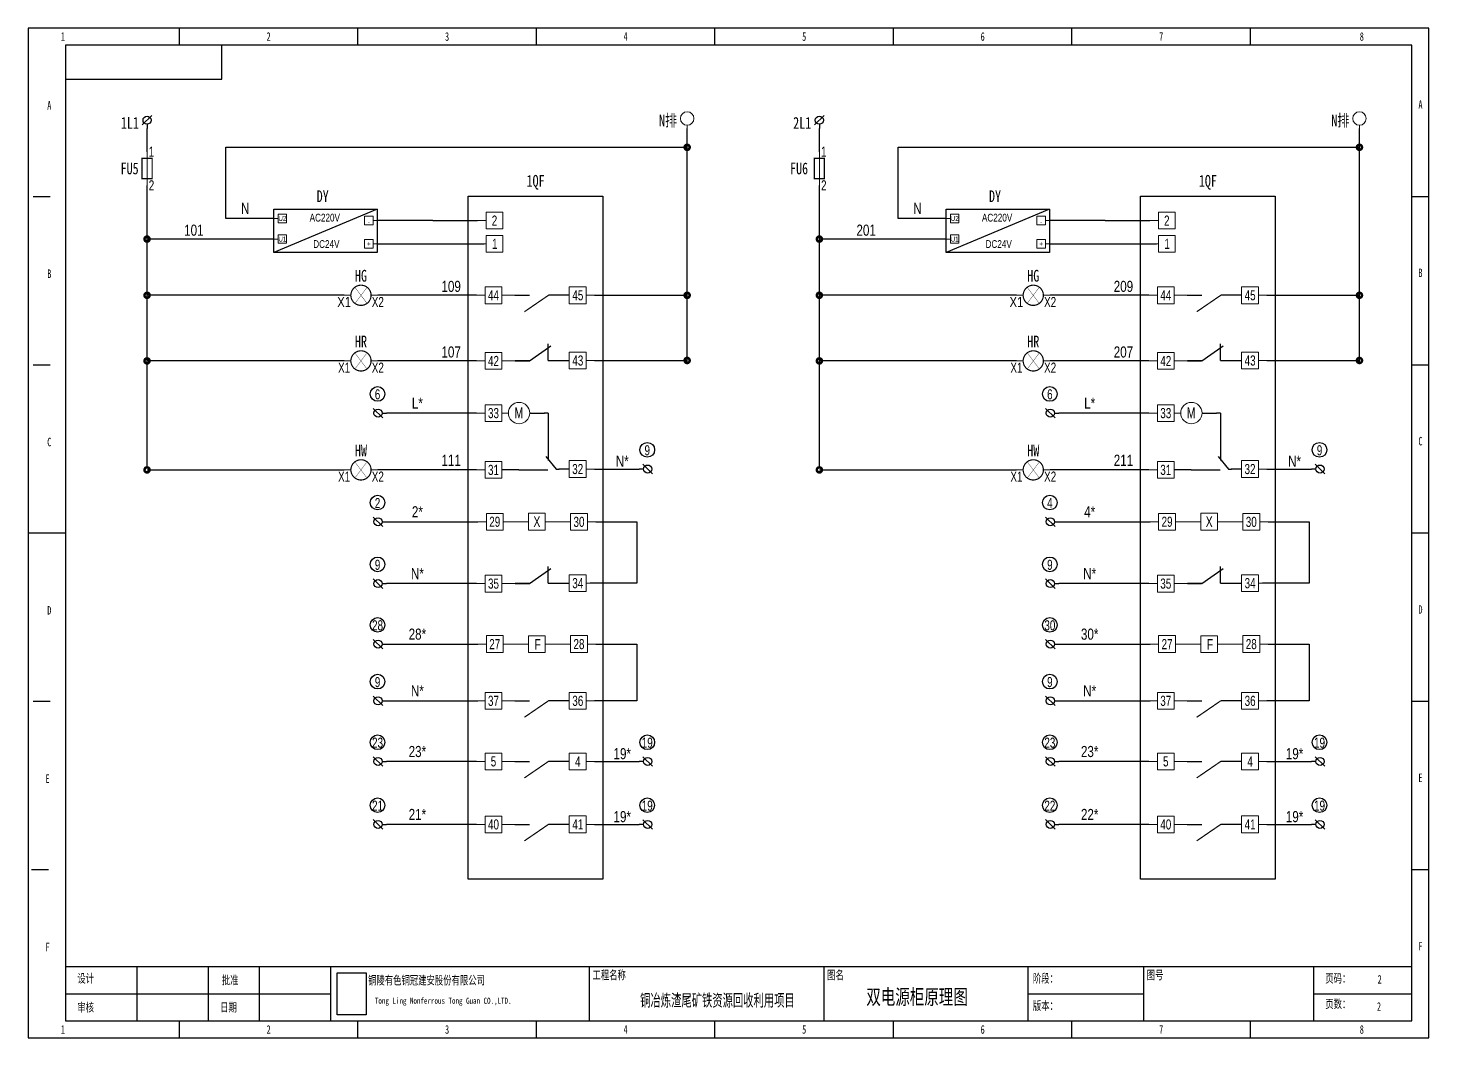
# Model space of a CAD drawing. Header units: millimetres. Extents: x 401220 to 2750366, y -101310 to 943175.
# Drawn here: x 1178820 to 1243186, y 174653 to 221053 of the extents above; entities that cross this region are included whole.
import ezdxf
from ezdxf.enums import TextEntityAlignment as Align

# ---------------------------------------------------------------- set-up
doc = ezdxf.new("R2010")
doc.units = ezdxf.units.MM
doc.layers.add('CONNECT', color=3, linetype='Continuous')
doc.layers.add('DIM', color=1, linetype='Continuous')
doc.layers.add('SW', color=8, linetype='Continuous', lineweight=20)
doc.layers.add('TEXT', color=4, linetype='Continuous', lineweight=0)
doc.styles.add('IDQSTYLE', font='NSimSun.ttf', dxfattribs={"width": 0.7})
doc.styles.add('NERIN_ISOCP', font='simsun.ttf', dxfattribs={"width": 0.75})
doc.styles.get("Standard").update_dxf_attribs({"font": 'arial.ttf', "bigfont": 'hzdx.shx'})
doc.styles.add('标准', font='NSimSun.ttf', dxfattribs={"width": 0.667})

# ---------------------------------------------------------------- blocks, each defined once
blk = doc.blocks.new('SYMB2_M_PWF31')
at = {"color": 7}
for p, q in [((0, 0), (2, 0)), ((10, 0), (8, 0))]:
    blk.add_line(p, q, dxfattribs=at)
at = {"color": 7, "const_width": 0.35}
blk.add_lwpolyline([(2, 0, 1), (8, 0, 1), (2, 0, -0.185156)], format="xyb", dxfattribs=at)
at = {"color": 7, "const_width": 0.1}
for points in [[(6.8, 2.4), (3.2, -2.4)], [(3.2, 2.4), (6.8, -2.4)]]:
    blk.add_lwpolyline(points, dxfattribs=at)
blk = doc.blocks.new('SYMB2_M_PWF20')
at = {"color": 7}
blk.add_line((0, 0), (10, 0), dxfattribs=at)
at = {"color": 7, "const_width": 0.35}
blk.add_lwpolyline([(8, -1.5), (8, 1.5), (2, 1.5), (2, -1.5)], close=True, dxfattribs=at)
blk = doc.blocks.new('SYMB2_S_PWF27')
blk.add_line((-5, 0), (0, 0))
blk.add_lwpolyline([(-15, 5), (-5, 5), (-5, -5), (-15, -5)], close=True)
blk = doc.blocks.new('SYMB2_S_PWF30')
at = {"xscale": 0.5000000000000007, "yscale": 0.5000000000000007, "zscale": 0.5000000000000007, "rotation": 179.9999969295298}
blk.add_blockref('SYMB2_S_PWF27', (0, 0), dxfattribs=at)
blk = doc.blocks.new('SYMB2_S_PWF22a')
for p, q in [((1.41, 3.91), (-1.41, 1.09)), ((0, 1.3), (0, 0))]:
    blk.add_line(p, q)
blk.add_circle((0, 2.5), 1.2)
blk = doc.blocks.new('SYMB2_S_PWF15')
blk.add_line((0, 1), (0, 0))
blk.add_circle((0, 3), 2)
blk = doc.blocks.new('SYMB2_S_PWF23a')
for p, q in [((0, -1.3), (0, 0)), ((1.41, -1.09), (-1.41, -3.91))]:
    blk.add_line(p, q)
blk.add_circle((0, -2.5), 1.2)

msp = doc.modelspace()

# ---------------------------------------------------------------- linework, layer by layer
at = {"ltscale": 4}
for p, q in [((1185772.3, 220271.6), (1185772.3, 221052.8)), ((1193974.2, 220271.6), (1193974.2, 221052.8)), ((1202176.1, 220271.6), (1202176.1, 221052.8)), ((1210378.1, 220271.6), (1210378.1, 221052.8)), ((1218580, 220271.6), (1218580, 221052.8)), ((1226782, 220271.6), (1226782, 221052.8)), ((1234983.9, 220271.6), (1234983.9, 221052.8)), ((1187725.1, 218709.4), (1187725.1, 220271.6)), ((1180538.6, 218709.4), (1187725.1, 218709.4)), ((1179054.5, 213319.5), (1179835.6, 213319.5)), ((1242404.7, 213319.5), (1243185.9, 213319.5)), ((1179054.5, 205586.2), (1179835.6, 205586.2)), ((1242404.7, 205586.2), (1243185.9, 205586.2)), ((1178820.1, 197853), (1180538.6, 197853)), ((1242404.7, 197853), (1243185.9, 197853)), ((1179054.5, 190119.7), (1179835.6, 190119.7)), ((1242404.7, 190119.7), (1243185.9, 190119.7)), ((1178976.4, 182386.5), (1179757.5, 182386.5)), ((1242404.7, 182386.5), (1243185.9, 182386.5)), ((1180538.6, 177934), (1242404.7, 177934)), ((1183819.4, 177934), (1183819.4, 175434.3)), ((1187100.2, 177934), (1187100.2, 175434.3)), ((1189443.6, 177934), (1189443.6, 175434.3)), ((1192724.4, 177934), (1192724.4, 175434.3)), ((1204597.7, 177934), (1204597.7, 175434.3)), ((1215377.4, 177934), (1215377.4, 175434.3)), ((1224751, 177934), (1224751, 175434.3)), ((1230062.8, 177934), (1230062.8, 175434.3)), ((1237874.1, 177934), (1237874.1, 175434.3)), ((1180538.6, 176684.2), (1192724.4, 176684.2)), ((1224751, 176684.2), (1230062.8, 176684.2)), ((1237874.1, 176684.2), (1242404.7, 176684.2)), ((1185772.3, 174653.2), (1185772.3, 175434.3)), ((1193974.2, 174653.2), (1193974.2, 175434.3)), ((1202176.1, 174653.2), (1202176.1, 175434.3)), ((1210378.1, 174653.2), (1210378.1, 175434.3)), ((1218580, 174653.2), (1218580, 175434.3)), ((1226782, 174653.2), (1226782, 175434.3)), ((1234983.9, 174653.2), (1234983.9, 175434.3))]:
    msp.add_line(p, q, dxfattribs=at)
for p, q in [((1187904.2, 212303.5), (1187904.2, 215572.9)), ((1187904.2, 215572.9), (1209103.2, 215572.9)), ((1218792.5, 212303.5), (1218792.5, 215572.9)), ((1218792.5, 215572.9), (1239991.5, 215572.9)), ((1194864.9, 212730.8), (1190119.3, 210745.5)), ((1225753.1, 212730.8), (1221007.6, 210745.5)), ((1190119.3, 212303.5), (1187904.2, 212303.5)), ((1197414.1, 212209.6), (1194864.9, 212209.6)), ((1197414.1, 212209.6), (1199477.5, 212209.6)), ((1221007.6, 212303.5), (1218792.5, 212303.5)), ((1228302.3, 212209.6), (1225753.1, 212209.6)), ((1228302.3, 212209.6), (1230365.8, 212209.6)), ((1194864.9, 211136.7), (1199431.4, 211136.5)), ((1225753.1, 211136.7), (1230319.7, 211136.5)), ((1202720.3, 205778.8), (1202720.3, 206538.2)), ((1233608.5, 205778.8), (1233608.5, 206538.2)), ((1201865.1, 205759.5), (1201196.8, 205759.5)), ((1201196.8, 205759.5), (1201852.5, 205759.5)), ((1202720.3, 205778.8), (1203686.8, 205778.8)), ((1232753.4, 205759.5), (1232085, 205759.5)), ((1232085, 205759.5), (1232740.8, 205759.5)), ((1233608.5, 205778.8), (1234575.1, 205778.8)), ((1199431.6, 203361.3), (1195287.5, 203361.5)), ((1202713.7, 203361.4), (1202713.7, 201188.4)), ((1230319.9, 203361.3), (1226175.8, 203361.5)), ((1233602, 203361.4), (1233602, 201188.4)), ((1202606.8, 201369.8), (1203090.3, 200791.3)), ((1233495.1, 201369.8), (1233978.6, 200791.3)), ((1204848, 200791.1), (1206904.1, 200791.1)), ((1235736.3, 200791.1), (1237792.4, 200791.1)), ((1195287.5, 198369.8), (1199490.7, 198369.8)), ((1204907.1, 198365.3), (1206794.3, 198365.3)), ((1206794.3, 198365.3), (1206794.3, 195547.8)), ((1226175.8, 198369.8), (1230378.9, 198369.8)), ((1235795.4, 198365.3), (1237682.5, 198365.3)), ((1237682.5, 198365.3), (1237682.5, 195547.8)), ((1202720.3, 195547.8), (1202720.3, 196307.3)), ((1233608.5, 195547.8), (1233608.5, 196307.3)), ((1199431.4, 195528.3), (1195287.4, 195528.5)), ((1201865.1, 195528.5), (1201196.8, 195528.5)), ((1201196.8, 195528.5), (1201852.5, 195528.5)), ((1202720.3, 195547.8), (1203686.8, 195547.8)), ((1206794.3, 195547.8), (1204654, 195547.8)), ((1230319.7, 195528.3), (1226175.6, 195528.5)), ((1232753.4, 195528.5), (1232085, 195528.5)), ((1232085, 195528.5), (1232740.8, 195528.5)), ((1233608.5, 195547.8), (1234575.1, 195547.8)), ((1237682.5, 195547.8), (1235542.3, 195547.8)), ((1195287.5, 192749.6), (1199490.7, 192749.6)), ((1204906.7, 192749.8), (1206794.3, 192749.8)), ((1206794.3, 192749.8), (1206794.3, 190142)), ((1226175.8, 192749.6), (1230378.9, 192749.6)), ((1235795, 192749.8), (1237682.5, 192749.8)), ((1237682.5, 192749.8), (1237682.5, 190142)), ((1195287.5, 190142.2), (1199490.7, 190142.2)), ((1206794.3, 190142), (1204847.5, 190142)), ((1226175.8, 190142.2), (1230378.9, 190142.2)), ((1237682.5, 190142), (1235735.7, 190142)), ((1199431.6, 187357.6), (1195287.5, 187357.7)), ((1204848, 187357.3), (1206904.1, 187357.3)), ((1230319.9, 187357.6), (1226175.8, 187357.7)), ((1235736.3, 187357.3), (1237792.4, 187357.3)), ((1199431.8, 184464.7), (1195287.8, 184464.9)), ((1204847.5, 184464.5), (1206903.6, 184464.5)), ((1230320.1, 184464.7), (1226176, 184464.9)), ((1235735.7, 184464.5), (1237791.8, 184464.5))]:
    msp.add_line(p, q)
at = {"color": 7}
for p, q in [((1199431.4, 211136.5), (1199773, 211136.5)), ((1230319.7, 211136.5), (1230661.3, 211136.5)), ((1201185.2, 208773.4), (1201865.5, 208773.4)), ((1203692.2, 208773.5), (1202729.6, 208773.5)), ((1232073.5, 208773.4), (1232753.8, 208773.4)), ((1234580.5, 208773.5), (1233617.8, 208773.5)), ((1201873.5, 203361.5), (1202271.3, 203361.5)), ((1202271.3, 203361.5), (1202542.1, 203361.5)), ((1202713.7, 203361.4), (1202529.4, 203361.5)), ((1232761.7, 203361.5), (1233159.5, 203361.5)), ((1233159.5, 203361.5), (1233430.3, 203361.5)), ((1233602, 203361.4), (1233417.6, 203361.5)), ((1201364.9, 200753), (1200592.6, 200753)), ((1201364.9, 200753), (1202700, 200753)), ((1203090.3, 200791.3), (1203225.7, 200791.3)), ((1203687.4, 200791.1), (1203213, 200791.3)), ((1232253.2, 200753), (1231480.9, 200753)), ((1232253.2, 200753), (1233588.3, 200753)), ((1233978.6, 200791.3), (1234114, 200791.3)), ((1234575.7, 200791.1), (1234101.3, 200791.3)), ((1201185.2, 190142.2), (1201865.5, 190142.2)), ((1203692.2, 190142.4), (1202729.6, 190142.4)), ((1232073.5, 190142.2), (1232753.8, 190142.2)), ((1234580.5, 190142.4), (1233617.8, 190142.4)), ((1201185.2, 187357.6), (1201865.5, 187357.6)), ((1203692.2, 187357.7), (1202729.6, 187357.7)), ((1232073.5, 187357.6), (1232753.8, 187357.6)), ((1234580.5, 187357.7), (1233617.8, 187357.7)), ((1201185.2, 184464.7), (1201865.5, 184464.7)), ((1203692.2, 184464.8), (1202729.6, 184464.8)), ((1232073.5, 184464.7), (1232753.8, 184464.7)), ((1234580.5, 184464.8), (1233617.8, 184464.8))]:
    msp.add_line(p, q, dxfattribs=at)
at = {"ltscale": 2}
for p, q in [((1201863.4, 205759.5), (1202840.6, 206447.9)), ((1232751.6, 205759.5), (1233728.8, 206447.9)), ((1201863.4, 195528.5), (1202840.6, 196217)), ((1232751.6, 195528.5), (1233728.8, 196217))]:
    msp.add_line(p, q, dxfattribs=at)
at = {"ltscale": 4}
for points in [[(1178820.1, 174653.2), (1243185.9, 174653.2), (1243185.9, 221052.8), (1178820.1, 221052.8)], [(1180538.6, 175434.3), (1242404.7, 175434.3), (1242404.7, 220271.6), (1180538.6, 220271.6)]]:
    msp.add_lwpolyline(points, close=True, dxfattribs=at)
at = {"color": 7, "const_width": 232.1}
for points in [[(1209045.2, 215572.9, 1), (1209161.2, 215572.9, 1)], [(1209045.2, 215572.9, 1), (1209161.2, 215572.9, 1)], [(1239933.4, 215572.9, 1), (1240049.5, 215572.9, 1)], [(1239933.4, 215572.9, 1), (1240049.5, 215572.9, 1)], [(1184230.9, 211356.1, 1), (1184346.9, 211356.1, 1)], [(1215119.1, 211356.1, 1), (1215235.2, 211356.1, 1)], [(1184230.9, 208773.4, 1), (1184346.9, 208773.4, 1)], [(1209045.2, 208773.5, 1), (1209161.2, 208773.5, 1)], [(1209045.2, 208773.5, 1), (1209161.2, 208773.5, 1)], [(1215119.1, 208773.4, 1), (1215235.2, 208773.4, 1)], [(1239933.4, 208773.5, 1), (1240049.5, 208773.5, 1)], [(1239933.4, 208773.5, 1), (1240049.5, 208773.5, 1)], [(1184230.9, 205759.5, 1), (1184346.9, 205759.5, 1)], [(1184230.9, 205759.5, 1), (1184346.9, 205759.5, 1)], [(1209045.2, 205779.1, 1), (1209161.2, 205779.1, 1)], [(1209045.2, 205779.1, 1), (1209161.2, 205779.1, 1)], [(1215119.1, 205759.5, 1), (1215235.2, 205759.5, 1)], [(1215119.1, 205759.5, 1), (1215235.2, 205759.5, 1)], [(1239933.4, 205779.1, 1), (1240049.5, 205779.1, 1)], [(1239933.4, 205779.1, 1), (1240049.5, 205779.1, 1)], [(1184231, 200752.4, 1), (1184347.1, 200752.4, 1)], [(1215119.3, 200752.4, 1), (1215235.4, 200752.4, 1)]]:
    msp.add_lwpolyline(points, format="xyb", close=True, dxfattribs=at)
for points in [[(1199044.6, 213335), (1205234.8, 213335), (1205234.8, 181944.3), (1199044.6, 181944.3)], [(1229932.8, 213335), (1236123.1, 213335), (1236123.1, 181944.3), (1229932.8, 181944.3)], [(1190119.3, 212730.8), (1194864.9, 212730.8), (1194864.9, 210745.5), (1190119.3, 210745.5)], [(1221007.6, 212730.8), (1225753.1, 212730.8), (1225753.1, 210745.5), (1221007.6, 210745.5)], [(1193030, 177650), (1194363.1, 177650), (1194363.1, 175717.7), (1193030, 175717.7)]]:
    msp.add_lwpolyline(points, close=True)
at = {"color": 7, "const_width": 54.2}
for points in [[(1202729.6, 208773.5), (1201625.3, 208016.8)], [(1233617.8, 208773.5), (1232513.5, 208016.8)], [(1202729.6, 190142.4), (1201625.3, 189385.6)], [(1233617.8, 190142.4), (1232513.5, 189385.6)], [(1202729.6, 187357.7), (1201625.3, 186601)], [(1233617.8, 187357.7), (1232513.5, 186601)], [(1202729.6, 184464.8), (1201625.3, 183708.1)], [(1233617.8, 184464.8), (1232513.5, 183708.1)]]:
    msp.add_lwpolyline(points, dxfattribs=at)
for centre in [(1194878.7, 204243.7), (1225767, 204243.7), (1207269.1, 201673.4), (1238157.3, 201673.4), (1194878.7, 199252), (1225767, 199252), (1194878.5, 196410.8), (1225766.8, 196410.8), (1194878.7, 193631.8), (1225767, 193631.8), (1194878.7, 191024.5), (1225767, 191024.5), (1194878.7, 188240), (1207269.1, 188239.6), (1225767, 188240), (1238157.3, 188239.6), (1194878.9, 185347.1), (1207268.5, 185346.7), (1225767.2, 185347.1), (1238156.8, 185346.7)]:
    msp.add_circle(centre, 338.1)
at = {"layer": 'CONNECT', "color": 7}
for p, q in [((1184288.9, 215372.2), (1184288.9, 216430.5)), ((1209103.2, 205721.1), (1209103.2, 216430.5)), ((1215177.2, 215372.2), (1215177.2, 216430.5)), ((1239991.5, 205721.1), (1239991.5, 216430.5)), ((1184288.9, 210826.7), (1184288.9, 213824.7)), ((1215177.2, 210826.7), (1215177.2, 213824.7)), ((1184289.1, 200810.5), (1184288.9, 211788)), ((1215177.3, 200810.5), (1215177.2, 211788)), ((1190119.3, 211356.1), (1184288.9, 211356.1)), ((1221007.6, 211356.1), (1215177.2, 211356.1)), ((1193343.8, 208773.4), (1184288.9, 208773.4)), ((1197391.3, 208773.4), (1194891.3, 208773.4)), ((1199431.8, 208773.4), (1197391.3, 208773.4)), ((1204848.2, 208773.5), (1209103.2, 208773.5)), ((1224232, 208773.4), (1215177.2, 208773.4)), ((1228279.5, 208773.4), (1225779.5, 208773.4)), ((1230320.1, 208773.4), (1228279.5, 208773.4)), ((1235736.5, 208773.5), (1239991.5, 208773.5)), ((1193343.8, 205759.5), (1184288.9, 205759.5)), ((1197391.3, 205759.5), (1194891.3, 205759.5)), ((1199431.8, 205759.5), (1197391.3, 205759.5)), ((1204848.2, 205779.1), (1209103.2, 205779.1)), ((1224232, 205759.5), (1215177.2, 205759.5)), ((1228279.5, 205759.5), (1225779.5, 205759.5)), ((1230320.1, 205759.5), (1228279.5, 205759.5)), ((1235736.5, 205779.1), (1239991.5, 205779.1)), ((1184289.1, 200753), (1193344, 200753)), ((1199432, 200753), (1194891.5, 200753)), ((1215177.3, 200753), (1224232.2, 200753)), ((1230320.2, 200753), (1225779.7, 200753))]:
    msp.add_line(p, q, dxfattribs=at)
at = {"layer": 'TEXT', "color": 7}
for p, q in [((1201196.8, 208773.4), (1200592.4, 208773.4)), ((1232085, 208773.4), (1231480.7, 208773.4)), ((1201196.8, 205759.5), (1200592.4, 205759.5)), ((1232085, 205759.5), (1231480.7, 205759.5)), ((1200592.6, 203361.5), (1200892, 203361.5)), ((1231480.9, 203361.5), (1231780.3, 203361.5)), ((1200651.3, 198370), (1201809.3, 198369.8)), ((1202583.1, 198369.7), (1203746.5, 198369.6)), ((1231539.6, 198370), (1232697.6, 198369.8)), ((1233471.4, 198369.7), (1234634.7, 198369.6)), ((1201196.8, 195528.5), (1200592.4, 195528.5)), ((1232085, 195528.5), (1231480.7, 195528.5)), ((1200651.3, 192749.6), (1201809, 192749.4)), ((1202582.7, 192749.7), (1203746.5, 192749.6)), ((1231539.6, 192749.6), (1232697.2, 192749.4)), ((1233471, 192749.7), (1234634.7, 192749.6)), ((1201196.8, 190142.2), (1200592.4, 190142.2)), ((1232085, 190142.2), (1231480.7, 190142.2)), ((1201196.8, 187357.6), (1200592.4, 187357.6)), ((1232085, 187357.6), (1231480.7, 187357.6)), ((1201196.8, 184464.7), (1200592.4, 184464.7)), ((1232085, 184464.7), (1231480.7, 184464.7))]:
    msp.add_line(p, q, dxfattribs=at)
for points in [[(1201809.3, 197982.9), (1202583.1, 197982.9), (1202583.1, 198756.6), (1201809.3, 198756.6)], [(1232697.6, 197982.9), (1233471.4, 197982.9), (1233471.4, 198756.6), (1232697.6, 198756.6)], [(1201809, 192362.5), (1202582.7, 192362.5), (1202582.7, 193136.2), (1201809, 193136.2)], [(1232697.2, 192362.5), (1233471, 192362.5), (1233471, 193136.2), (1232697.2, 193136.2)]]:
    msp.add_lwpolyline(points, close=True, dxfattribs=at)
for centre in [(1201382.7, 203361.5), (1232271, 203361.5)]:
    msp.add_circle(centre, 490.7, dxfattribs=at)

# ---------------------------------------------------------------- block references
at = {"color": 7, "xscale": 154.750075197748, "yscale": 154.750075197748, "zscale": 154.750075197748}
for p in [(1184288.9, 216430.5), (1215177.2, 216430.5)]:
    msp.add_blockref('SYMB2_S_PWF22a', p, dxfattribs=at)
at = {"color": 7, "xscale": 154.7500751998593, "yscale": 154.7500751998593, "zscale": 154.7500751998593}
for p, rotation in [((1195287.5, 203361.5), 269.9999984637911), ((1226175.8, 203361.5), 269.9999984637911), ((1206904.1, 200791.1), 89.99999846379107), ((1237792.4, 200791.1), 89.99999846379107), ((1195287.5, 198369.8), 269.9999984637911), ((1226175.8, 198369.8), 269.9999984637911), ((1195287.4, 195528.5), 269.9999984637911), ((1226175.6, 195528.5), 269.9999984637911), ((1195287.5, 192749.6), 269.9999984637911), ((1226175.8, 192749.6), 269.9999984637911), ((1195287.5, 190142.2), 269.9999984637911), ((1226175.8, 190142.2), 269.9999984637911), ((1195287.5, 187357.7), 269.9999984637911), ((1206904.1, 187357.3), 89.99999846379107), ((1226175.8, 187357.7), 269.9999984637911), ((1237792.4, 187357.3), 89.99999846379107), ((1195287.8, 184464.9), 269.9999984637911), ((1206903.6, 184464.5), 89.99999846379107), ((1226176, 184464.9), 269.9999984637911), ((1237791.8, 184464.5), 89.99999846379107)]:
    msp.add_blockref('SYMB2_S_PWF23a', p, dxfattribs=dict(at, rotation=rotation))
at = {"layer": 'TEXT', "color": 7}
for name, p, xscale, yscale, zscale in [('SYMB2_S_PWF15', (1209103.2, 216430.5), 154.750075197748, 154.750075197748, 154.750075197748), ('SYMB2_S_PWF15', (1239991.5, 216430.5), 154.750075197748, 154.750075197748, 154.750075197748), ('SYMB2_S_PWF30', (1190119.3, 212303.4), 77.37503759887402, 77.37503759887402, 77.37503759887402), ('SYMB2_S_PWF30', (1199477.1, 212209.4), 154.750075197748, 154.750075197748, 154.750075197748), ('SYMB2_S_PWF30', (1221007.6, 212303.4), 77.37503759887402, 77.37503759887402, 77.37503759887402), ('SYMB2_S_PWF30', (1230365.4, 212209.4), 154.750075197748, 154.750075197748, 154.750075197748), ('SYMB2_S_PWF30', (1194865.1, 212209.5), -77.37503759887402, 77.37503759992961, 77.3750376), ('SYMB2_S_PWF30', (1225753.3, 212209.5), -77.37503759887402, 77.37503759992961, 77.3750376), ('SYMB2_S_PWF30', (1190119.3, 211356), 77.37503759887402, 77.37503759887402, 77.37503759887402), ('SYMB2_S_PWF30', (1194865.1, 211136.6), -77.37503759887402, 77.37503759992961, 77.3750376), ('SYMB2_S_PWF30', (1221007.6, 211356), 77.37503759887402, 77.37503759887402, 77.37503759887402), ('SYMB2_S_PWF30', (1225753.3, 211136.6), -77.37503759887402, 77.37503759992961, 77.3750376), ('SYMB2_M_PWF31', (1193343.8, 208773.4), 154.750075197748, 154.750075197748, 154.750075197748), ('SYMB2_M_PWF31', (1224232, 208773.4), 154.750075197748, 154.750075197748, 154.750075197748), ('SYMB2_S_PWF30', (1199431.4, 208773.2), 154.750075197748, 154.750075197748, 154.750075197748), ('SYMB2_S_PWF30', (1230319.7, 208773.2), 154.750075197748, 154.750075197748, 154.750075197748), ('SYMB2_M_PWF31', (1193343.8, 205759.5), 154.750075197748, 154.750075197748, 154.750075197748), ('SYMB2_S_PWF30', (1199431.4, 205759.3), 154.750075197748, 154.750075197748, 154.750075197748), ('SYMB2_M_PWF31', (1224232, 205759.5), 154.750075197748, 154.750075197748, 154.750075197748), ('SYMB2_S_PWF30', (1230319.7, 205759.3), 154.750075197748, 154.750075197748, 154.750075197748), ('SYMB2_S_PWF30', (1199431.6, 203361.3), 154.750075197748, 154.750075197748, 154.750075197748), ('SYMB2_S_PWF30', (1230319.9, 203361.3), 154.750075197748, 154.750075197748, 154.750075197748), ('SYMB2_S_PWF30', (1199431.6, 200752.8), 154.750075197748, 154.750075197748, 154.750075197748), ('SYMB2_S_PWF30', (1230319.9, 200752.8), 154.750075197748, 154.750075197748, 154.750075197748), ('SYMB2_S_PWF30', (1199490.3, 198369.6), 154.750075197748, 154.750075197748, 154.750075197748), ('SYMB2_S_PWF30', (1230378.5, 198369.6), 154.750075197748, 154.750075197748, 154.750075197748), ('SYMB2_S_PWF30', (1199431.4, 195528.3), 154.750075197748, 154.750075197748, 154.750075197748), ('SYMB2_S_PWF30', (1230319.7, 195528.3), 154.750075197748, 154.750075197748, 154.750075197748), ('SYMB2_S_PWF30', (1199490.3, 192749.4), 154.750075197748, 154.750075197748, 154.750075197748), ('SYMB2_S_PWF30', (1230378.5, 192749.4), 154.750075197748, 154.750075197748, 154.750075197748), ('SYMB2_S_PWF30', (1199431.4, 190142.1), 154.750075197748, 154.750075197748, 154.750075197748), ('SYMB2_S_PWF30', (1230319.7, 190142.1), 154.750075197748, 154.750075197748, 154.750075197748), ('SYMB2_S_PWF30', (1199431.4, 187357.4), 154.750075197748, 154.750075197748, 154.750075197748), ('SYMB2_S_PWF30', (1230319.7, 187357.4), 154.750075197748, 154.750075197748, 154.750075197748), ('SYMB2_S_PWF30', (1199431.4, 184464.5), 154.750075197748, 154.750075197748, 154.750075197748), ('SYMB2_S_PWF30', (1230319.7, 184464.5), 154.750075197748, 154.750075197748, 154.750075197748)]:
    msp.add_blockref(name, p, dxfattribs=dict(at, xscale=xscale, yscale=yscale, zscale=zscale))
for name, p, xscale, yscale, zscale, rotation in [('SYMB2_M_PWF20', (1184288.9, 215372.2), 154.7500751998599, 154.7500751998599, 154.7500751998599, 269.9999952183673), ('SYMB2_M_PWF20', (1215177.2, 215372.2), 154.7500751998599, 154.7500751998599, 154.7500751998599, 269.9999952183673), ('SYMB2_S_PWF30', (1199477.1, 211136.3), -154.7500751977482, 154.7500751998592, 154.7500752, 180.0000030736034), ('SYMB2_S_PWF30', (1230365.4, 211136.3), -154.7500751977482, 154.7500751998592, 154.7500752, 180.0000030736034), ('SYMB2_S_PWF30', (1204847.9, 208773.4), 154.7500751977482, 154.7500751977482, 154.7500751977482, 179.9999969264097), ('SYMB2_S_PWF30', (1235736.1, 208773.4), 154.7500751977482, 154.7500751977482, 154.7500751977482, 179.9999969264097), ('SYMB2_S_PWF30', (1204847.9, 205779), 154.7500751977482, 154.7500751977482, 154.7500751977482, 179.9999969264097), ('SYMB2_S_PWF30', (1235736.1, 205779), 154.7500751977482, 154.7500751977482, 154.7500751977482, 179.9999969264097), ('SYMB2_M_PWF31', (1194891.5, 200753), 154.7500751977482, 154.7500751977482, 154.7500751977482, 179.9999969264097), ('SYMB2_S_PWF30', (1204848.4, 200791.3), 154.7500751977482, 154.7500751977482, 154.7500751977482, 179.9999969264097), ('SYMB2_M_PWF31', (1225779.7, 200753), 154.7500751977482, 154.7500751977482, 154.7500751977482, 179.9999969264097), ('SYMB2_S_PWF30', (1235736.7, 200791.3), 154.7500751977482, 154.7500751977482, 154.7500751977482, 179.9999969264097), ('SYMB2_S_PWF30', (1204907.1, 198365.3), 154.7500751977482, 154.7500751977482, 154.7500751977482, 179.9999969264097), ('SYMB2_S_PWF30', (1235795.4, 198365.3), 154.7500751977482, 154.7500751977482, 154.7500751977482, 179.9999969264097), ('SYMB2_S_PWF30', (1204847.9, 195548), 154.7500751977482, 154.7500751977482, 154.7500751977482, 179.9999969264097), ('SYMB2_S_PWF30', (1235736.1, 195548), 154.7500751977482, 154.7500751977482, 154.7500751977482, 179.9999969264097), ('SYMB2_S_PWF30', (1204906.7, 192749.8), 154.7500751977482, 154.7500751977482, 154.7500751977482, 179.9999969264097), ('SYMB2_S_PWF30', (1235795, 192749.8), 154.7500751977482, 154.7500751977482, 154.7500751977482, 179.9999969264097), ('SYMB2_S_PWF30', (1204847.9, 190142.2), 154.7500751977482, 154.7500751977482, 154.7500751977482, 179.9999969264097), ('SYMB2_S_PWF30', (1235736.1, 190142.2), 154.7500751977482, 154.7500751977482, 154.7500751977482, 179.9999969264097), ('SYMB2_S_PWF30', (1204847.9, 187357.5), 154.7500751977482, 154.7500751977482, 154.7500751977482, 179.9999969264097), ('SYMB2_S_PWF30', (1235736.1, 187357.5), 154.7500751977482, 154.7500751977482, 154.7500751977482, 179.9999969264097), ('SYMB2_S_PWF30', (1204847.9, 184464.6), 154.7500751977482, 154.7500751977482, 154.7500751977482, 179.9999969264097), ('SYMB2_S_PWF30', (1235736.1, 184464.6), 154.7500751977482, 154.7500751977482, 154.7500751977482, 179.9999969264097)]:
    msp.add_blockref(name, p, dxfattribs=dict(at, xscale=xscale, yscale=yscale, zscale=zscale, rotation=rotation))

# ---------------------------------------------------------------- texts
at = {"style": 'IDQSTYLE', "width": 0.7}
for s, p in [('1', (1180421.5, 220349.7)), ('2', (1189873.2, 220349.7)), ('3', (1198075.2, 220349.7)), ('4', (1206277.1, 220349.7)), ('5', (1214479.1, 220349.7)), ('6', (1222681, 220349.7)), ('7', (1230882.9, 220349.7)), ('8', (1240100.4, 220349.7)), ('A', (1179796.6, 217186.1)), ('A', (1242795.3, 217225.2)), ('B', (1179796.6, 209452.9)), ('B', (1242795.3, 209491.9)), ('C', (1179796.6, 201719.6)), ('C', (1242795.3, 201758.7)), ('D', (1179796.6, 193986.4)), ('D', (1242795.3, 194025.4)), ('E', (1179718.4, 186253.1)), ('E', (1242795.3, 186292.2)), ('F', (1179718.4, 178519.8)), ('F', (1242795.3, 178558.9)), ('1', (1180421.5, 174731.3)), ('2', (1189873.2, 174731.3)), ('3', (1198075.2, 174731.3)), ('4', (1206277.1, 174731.3)), ('5', (1214479.1, 174731.3)), ('6', (1222681, 174731.3)), ('7', (1230882.9, 174731.3)), ('8', (1240100.4, 174731.3))]:
    msp.add_text(s, height=391.3, dxfattribs=at).set_placement(p, align=Align.BOTTOM_CENTER)
for s, p in [('工程名称', (1204753.9, 177231)), ('图名', (1215533.6, 177231)), ('图号', (1230219, 177231)), ('设计', (1181085.4, 177074.7)), ('批准', (1187725.1, 176996.6)), ('阶段：', (1224985.4, 177074.7)), ('页码：', (1238420.9, 177074.7)), ('版本：', (1224985.4, 175824.9)), ('页数：', (1238420.9, 175903)), ('审核', (1181085.4, 175746.8)), ('日期', (1187647, 175746.8))]:
    msp.add_text(s, height=391.35, dxfattribs=at).set_placement(p, align=Align.BOTTOM_LEFT)
for s, height, p in [('铜陵有色铜冠建安股份有限公司', 391.35, (1194444.6, 177498.8)), ('Tong Ling Nonferrous Tong Guan CO.,LTD.', 281.772, (1194757, 176505.3))]:
    msp.add_text(s, height=height, dxfattribs=at).set_placement(p, align=Align.TOP_LEFT)
for s, height, p in [('2', 391.3, (1240920.6, 177152.8)), ('双电源柜原理图', 697.84, (1219666, 176192.6)), ('2', 391.3, (1240889.3, 175903))]:
    msp.add_text(s, height=height, dxfattribs=at).set_placement(p, align=Align.CENTER)
at = {"layer": 'DIM', "color": 7, "width": 0.7}
for s, p in [('1', (1184366.3, 215372.2)), ('1', (1215254.5, 215372.2)), ('2', (1184366.3, 213824.7)), ('2', (1215254.5, 213824.7))]:
    msp.add_text(s, height=464.3, dxfattribs=at).set_placement(p, align=Align.MIDDLE_LEFT)
at = {"layer": 'DIM', "color": 7, "width": 0.75}
for s, height, p in [('N', 510.7, (1188797, 212514.2)), ('AC220V', 357.47, (1192455.7, 212162.8)), ('N', 510.7, (1219685.2, 212514.2)), ('AC220V', 357.47, (1223343.9, 212162.8)), ('101', 510.68, (1186439.3, 211510.9)), ('201', 510.68, (1217327.6, 211510.9)), ('DC24V', 357.47, (1192527.7, 210950.1)), ('DC24V', 357.47, (1223416, 210950.1)), ('109', 510.68, (1198260.4, 208928.2)), ('209', 510.68, (1229148.6, 208928.2)), ('107', 510.68, (1198260.4, 205914.3)), ('207', 510.68, (1229148.6, 205914.3)), ('L*', 510.68, (1196708.2, 203562.8)), ('L*', 510.68, (1227596.5, 203562.8)), ('111', 510.68, (1198260.5, 200938.7)), ('N*', 510.68, (1206121.8, 200892.9)), ('211', 510.68, (1229148.8, 200938.7)), ('N*', 510.68, (1237010.1, 200892.9)), ('2*', 510.68, (1196708.2, 198571)), ('4*', 510.68, (1227596.5, 198571)), ('N*', 510.68, (1196708.1, 195729.8)), ('N*', 510.68, (1227596.3, 195729.8)), ('28*', 510.68, (1196708.2, 192950.8)), ('30*', 510.68, (1227596.5, 192950.8)), ('N*', 510.68, (1196708.2, 190343.5)), ('N*', 510.68, (1227596.5, 190343.5)), ('23*', 510.68, (1196708.2, 187559)), ('19*', 510.68, (1206121.8, 187459.2)), ('23*', 510.68, (1227596.5, 187559)), ('19*', 510.68, (1237010.1, 187459.2)), ('21*', 510.68, (1196708.5, 184666.1)), ('19*', 510.68, (1206121.3, 184566.3)), ('22*', 510.68, (1227596.7, 184666.1)), ('19*', 510.68, (1237009.5, 184566.3))]:
    msp.add_text(s, height=height, dxfattribs=at).set_placement(p, align=Align.CENTER)
at = {"layer": 'DIM', "color": 7, "width": 0.7}
for s, height, p in [('U2', 232.13, (1190506.2, 212303.4)), ('2', 464.3, (1200250.9, 212209.4)), ('U2', 232.13, (1221394.5, 212303.4)), ('2', 464.3, (1231139.1, 212209.4)), ('-', 232.1, (1194478.2, 212129.3)), ('-', 232.1, (1225366.5, 212129.3)), ('U1', 232.13, (1190506.2, 211356)), ('+', 232.1, (1194478.2, 211136.6)), ('1', 464.3, (1200265.9, 211136.3)), ('U1', 232.13, (1221394.5, 211356)), ('+', 232.1, (1225366.5, 211136.6)), ('1', 464.3, (1231154.2, 211136.3)), ('44', 464.25, (1200205.2, 208773.2)), ('45', 464.25, (1204079.8, 208773.2)), ('44', 464.25, (1231093.4, 208773.2)), ('45', 464.25, (1234968.1, 208773.2)), ('42', 464.25, (1200205.2, 205759.3)), ('43', 464.25, (1204079.8, 205778.8)), ('42', 464.25, (1231093.4, 205759.3)), ('43', 464.25, (1234968.1, 205778.8)), ('6', 464.3, (1194879.3, 204223.7)), ('6', 464.3, (1225767.5, 204223.7)), ('33', 464.25, (1200205.4, 203361.3)), ('M', 493.7, (1201371, 203374.4)), ('33', 464.25, (1231093.6, 203361.3)), ('M', 493.7, (1232259.3, 203374.4)), ('9', 464.3, (1207269.6, 201653.3)), ('9', 464.3, (1238157.9, 201653.3)), ('31', 464.25, (1200205.4, 200752.8)), ('32', 464.25, (1204074.7, 200791.3)), ('31', 464.25, (1231093.6, 200752.8)), ('32', 464.25, (1234962.9, 200791.3)), ('2', 464.3, (1194879.3, 199232)), ('4', 464.3, (1225767.5, 199232)), ('29', 464.25, (1200264, 198369.6)), ('X', 493.7, (1202198.6, 198370.9)), ('30', 464.25, (1204133.4, 198365.3)), ('29', 464.25, (1231152.3, 198369.6)), ('X', 493.7, (1233086.9, 198370.9)), ('30', 464.25, (1235021.6, 198365.3)), ('9', 464.3, (1194879.1, 196390.7)), ('9', 464.3, (1225767.4, 196390.7)), ('35', 464.25, (1200205.2, 195528.3)), ('34', 464.25, (1204079.8, 195547.8)), ('35', 464.25, (1231093.4, 195528.3)), ('34', 464.25, (1234968.1, 195547.8)), ('28', 464.25, (1194879.3, 193611.8)), ('30', 464.25, (1225767.5, 193611.8)), ('27', 464.25, (1200264, 192749.4)), ('F', 493.7, (1202236.1, 192737)), ('28', 464.25, (1204133, 192749.8)), ('27', 464.25, (1231152.3, 192749.4)), ('F', 493.7, (1233124.4, 192737)), ('28', 464.25, (1235021.2, 192749.8)), ('9', 464.3, (1194879.3, 191004.5)), ('9', 464.3, (1225767.5, 191004.5)), ('37', 464.25, (1200205.2, 190142.1)), ('36', 464.25, (1204079.8, 190142.1)), ('37', 464.25, (1231093.4, 190142.1)), ('36', 464.25, (1234968.1, 190142.1)), ('23', 464.25, (1194879.3, 188220)), ('19', 464.25, (1207269.6, 188219.6)), ('23', 464.25, (1225767.5, 188220)), ('19', 464.25, (1238157.9, 188219.6)), ('5', 464.3, (1200205.2, 187357.4)), ('4', 464.3, (1204079.8, 187357.4)), ('5', 464.3, (1231093.4, 187357.4)), ('4', 464.3, (1234968.1, 187357.4)), ('21', 464.25, (1194879.5, 185327.1)), ('19', 464.25, (1207269.1, 185326.7)), ('22', 464.25, (1225767.8, 185327.1)), ('19', 464.25, (1238157.3, 185326.7)), ('40', 464.25, (1200205.2, 184464.5)), ('41', 464.25, (1204079.8, 184464.5)), ('40', 464.25, (1231093.4, 184464.5)), ('41', 464.25, (1234968.1, 184464.5))]:
    msp.add_text(s, height=height, dxfattribs=at).set_placement(p, align=Align.MIDDLE)
at = {"layer": 'DIM', "color": 7}
for s, width, p in [('X1', 0.8, (1193343.8, 208696)), ('X2', 0.7, (1194891.3, 208696)), ('X1', 0.8, (1224232, 208696)), ('X2', 0.7, (1225779.5, 208696)), ('X1', 0.7, (1193343.8, 205682.1)), ('X2', 0.7, (1194891.3, 205682.1)), ('X1', 0.7, (1224232, 205682.1)), ('X2', 0.7, (1225779.5, 205682.1)), ('X1', 0.7, (1193344, 200675.6)), ('X2', 0.7, (1194891.5, 200675.6)), ('X1', 0.7, (1224232.2, 200675.6)), ('X2', 0.7, (1225779.7, 200675.6))]:
    msp.add_text(s, height=464.25, dxfattribs=dict(at, width=width)).set_placement(p, align=Align.TOP_CENTER)
at = {"layer": 'DIM', "color": 7, "char_height": 541.63, "style": 'NERIN_ISOCP'}
for s, insert, attachment_point in [('1L1', (1183915.3, 216694.7), 6), ('N排', (1208639, 216778.7), 6), ('2L1', (1214803.6, 216694.7), 6), ('N排', (1239527.2, 216778.7), 6), ('FU5', (1183902, 214598.5), 6), ('FU6', (1214659.2, 214598.5), 6), ('1QF', (1202139.7, 213625), 8), ('1QF', (1233028, 213625), 8), ('DY', (1192358.4, 213054.7), 8), ('DY', (1223246.7, 213054.7), 8), ('HG', (1194117.5, 209392.4), 8), ('HG', (1225005.8, 209392.4), 8), ('HR', (1194117.5, 206378.5), 8), ('HR', (1225005.8, 206378.5), 8), ('HW', (1194117.7, 201372), 8), ('HW', (1225006, 201372), 8)]:
    msp.add_mtext(s, dxfattribs=dict(at, insert=insert, attachment_point=attachment_point))
at = {"layer": 'SW', "color": 4, "linetype": 'Continuous', "lineweight": 25, "style": '标准', "width": 0.62}
msp.add_text('铜冶炼渣尾矿铁资源回收利用项目', height=560, dxfattribs=at).set_placement((1210495.6, 176105.7), align=Align.CENTER)

doc.saveas('drawing.dxf')
